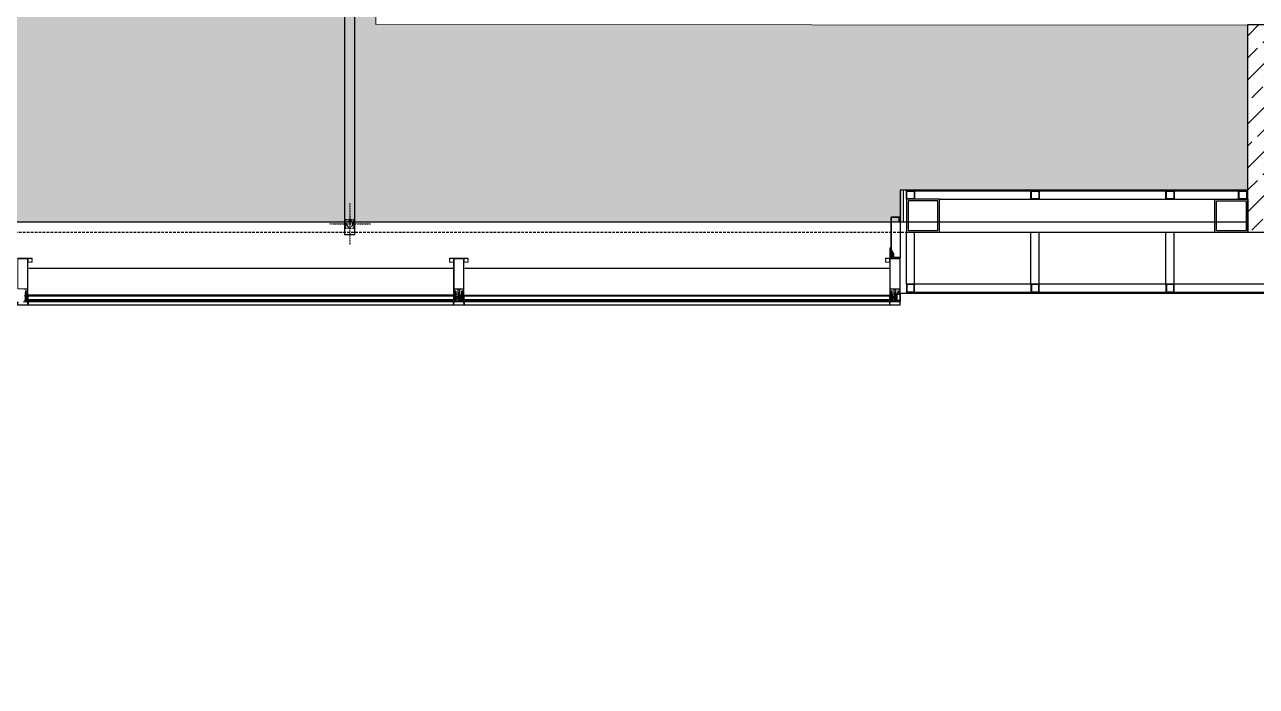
# Model space of a CAD drawing. Header units: metres. Extents: x -11920 to 1298, y -8631 to 433.
# Drawn here: x -3188 to -2594, y -8624 to -8306 of the extents above; entities that cross this region are included whole.
import ezdxf

# ---------------------------------------------------------------- set-up
doc = ezdxf.new("R2010")
doc.units = ezdxf.units.M
doc.header["$LTSCALE"] = 0.01
doc.header["$MEASUREMENT"] = 0
for name, pattern in [('DASHDOT2', [0.5, 0.25, -0.125, 0, -0.125]), ('HIDDEN', [9.525, 6.35, -3.175]), ('HIDDEN2', [0.1875, 0.125, -0.0625])]:
    doc.linetypes.add(name, pattern=pattern)
doc.layers.get('0').update_dxf_attribs({"color": 30, "lineweight": 0})
for name, color, linetype in [('AG-ELEV-02', 152, 'Continuous'), ('AG-HANDRAIL', 20, 'Continuous'), ('AG-HIDDEN', 9, 'HIDDEN'), ('AR-ESCALATOR', 3, 'Continuous'), ('AR-STEEL', 122, 'Continuous'), ('CAM', 1, 'Continuous'), ('V-0_Hatch_Concrete', 252, 'Continuous'), ('V-2_Column', 160, 'Continuous')]:
    doc.layers.add(name, color=color, linetype=linetype)
doc.layers.add('AG-Profile_Aluminium', color=122, linetype='Continuous', lineweight=9)
doc.layers.add('DOS-AG-Floor_PVC', color=91, linetype='Continuous', lineweight=15)

# ---------------------------------------------------------------- blocks, each defined once
blk = doc.blocks.new('150714_ARSA$0$KOLON 80X120')
at = {"layer": 'V-0_Hatch_Concrete'}
h = blk.add_hatch(dxfattribs=at)
h.set_pattern_fill('ANSI33', color=256, scale=60)
h.set_pattern_definition([(45, (-19036.79, -4512.143), (-10.606602, 10.606602), []), (45, (-19026.183, -4512.143), (-10.606602, 10.606602), [7.5, -3.75])])
h.paths.add_polyline_path([(0, 100), (80, 100), (80, 0), (0, 0)])
blk.add_lwpolyline([(0, 100), (80, 100), (80, 0), (0, 0), (0, 100)])
blk = doc.blocks.new('HNDR-PLN')
at = {"layer": 'AG-HANDRAIL', "linetype": 'DASHDOT2', "ltscale": 2}
for points in [[(0, -100), (0, 100)], [(-100, -0.3), (100, -0.3)]]:
    blk.add_lwpolyline(points, dxfattribs=at)
at = {"layer": 'AG-HANDRAIL', "color": 9, "linetype": 'HIDDEN2'}
blk.add_lwpolyline([(20, 19.7), (20, -20.3), (-20, -20.3), (-20, 19.7)], close=True, dxfattribs=at)
blk.add_circle((0, -0.3), 15, dxfattribs=at)
blk = doc.blocks.new('GVEST')
at = {"layer": 'AG-HANDRAIL', "ltscale": 0.3}
blk.add_lwpolyline([(-16100, -8609.6), (-16100, -5700), (-16150, -5700), (-16150, -8609.6), (-16100, -8609.6)], dxfattribs=at)
at = {"xscale": -1, "rotation": 180}
blk.add_blockref('HNDR-PLN', (-16125, -8559.9), dxfattribs=at)
blk = doc.blocks.new('2192')
at = {"linetype": 'ByBlock', "lineweight": 0, "flags": 128}
blk.add_lwpolyline([(2, 24), (7, 24), (7, 15, -0.414214), (6, 14), (6, 14), (6, 12, 0.415193), (9, 15), (9, 26), (0, 26), (0, 1), (2, 1), (2, 4.7), (1.7, 5), (2, 5.3)], format="xyb", close=True, dxfattribs=at)
blk = doc.blocks.new('A$C0D064DF4')
at = {"layer": 'AG-Profile_Aluminium'}
for p, q in [((-8405, -796.3), (-8405, -795.3)), ((-3807.8, -1292.9), (-10091, -1292.9)), ((-10091, -1293.9), (-3807.8, -1293.9))]:
    blk.add_line(p, q, dxfattribs=at)
blk.add_lwpolyline([(-8405, -795.3), (-10074.5, -795.3), (-10074.5, -1119.5), (-10103.5, -1119.5), (-10103.5, -1120.5), (-10073.5, -1120.5), (-10073.5, -796.3), (-8405, -796.3)], dxfattribs=at)
blk = doc.blocks.new('A$C671812AB')
at = {"layer": 'AG-ELEV-02'}
for p, q in [((-2576.1, -2948.3), (-1016.1, -2948.3)), ((-2456.1, -2988.3), (-971.1, -2988.3)), ((-2616.1, -3397.5), (-2616.1, -3148.3)), ((-2576.1, -3397.5), (-2576.1, -3148.3)), ((-2456.1, -3148.3), (-971.1, -3148.3)), ((-2016.1, -3397.5), (-2016.1, -3148.3)), ((-1976.1, -3397.5), (-1976.1, -3148.3)), ((-1366.1, -3397.5), (-1366.1, -3148.3)), ((-1326.1, -3397.5), (-1326.1, -3148.3)), ((3533.9, -3397.5), (-2576.1, -3397.5)), ((3533.9, -3437.5), (-2576.1, -3437.5)), ((-4795, -3498.5), (-6847.1, -3498.5)), ((-4796.2, -3482.8), (-6845.9, -3482.8)), ((-6844.6, -3482.8), (-6844.6, -3498.5)), ((-4797.5, -3482.8), (-4797.5, -3498.5)), ((-4797.5, -3482.8), (-4797.5, -3498.5)), ((-2695, -3498.5), (-4747.1, -3498.5)), ((-2696.2, -3482.8), (-4745.9, -3482.8)), ((-4744.6, -3482.8), (-4744.6, -3498.5)), ((-2697.5, -3482.8), (-2697.5, -3498.5)), ((-2697.5, -3482.8), (-2697.5, -3498.5))]:
    blk.add_line(p, q, dxfattribs=at)
at = {"layer": 'AG-ELEV-02', "ltscale": 0.3}
for p, q in [((-2456.1, -2988.3), (-1016.1, -2988.3)), ((-2456.1, -3148.3), (-1016.1, -3148.3))]:
    blk.add_line(p, q, dxfattribs=at)
at = {"layer": 'AG-ELEV-02', "ltscale": 2.5}
for p, q in [((-8571.1, -3098.5), (-971.1, -3098.5)), ((-4796.1, -3322.6), (-6841.4, -3322.6)), ((-2696.1, -3322.6), (-4741.4, -3322.6))]:
    blk.add_line(p, q, dxfattribs=at)
at = {"layer": 'AG-ELEV-02', "lineweight": 0}
for p, q in [((-2686.8, -3236.9), (-2682.8, -3268.7)), ((-2686.8, -3268.7), (-2682.8, -3236.9))]:
    blk.add_line(p, q, dxfattribs=at)
blk.add_lwpolyline([(-2686.8, -3268.7), (-2686.8, -3236.9), (-2682.8, -3236.9), (-2682.8, -3268.7)], close=True, dxfattribs=at)
at = {"layer": 'AG-HIDDEN', "ltscale": 200}
blk.add_line((-971.1, -3148.5), (-8571.1, -3148.5), dxfattribs=at)
at = {"layer": 'AG-Profile_Aluminium'}
for points in [[(-2686.8, -3073, 0.413733), (-2690.8, -3077), (-2690.8, -3264.5), (-2686.8, -3264.5), (-2686.8, -3078, -0.414214), (-2685.8, -3077), (-2671.5, -3077), (-2663.1, -3077), (-2652.8, -3077), (-2652.8, -3077, -0.414214), (-2651.8, -3078), (-2651.8, -3098.5), (-2647.8, -3098.5), (-2647.8, -3077, 0.413733), (-2651.8, -3073), (-2652.8, -3073), (-2663.1, -3073), (-2671.5, -3073)], [(-4755.3, -3436.3), (-4755.7, -3437.1, -0.280185), (-4756.1, -3437.4), (-4757.2, -3437.4, -0.414214), (-4757.7, -3436.9), (-4757.7, -3431.9, -0.414214), (-4756.2, -3430.4), (-4754.3, -3430.4), (-4754.3, -3429.9, -0.414214), (-4753.8, -3429.4), (-4750.8, -3429.4, -0.414214), (-4750.3, -3429.9), (-4750.3, -3430.4), (-4748.1, -3430.4), (-4748.1, -3423.9, 0.414214), (-4749.6, -3422.4), (-4766.1, -3422.4), (-4766.1, -3439.4), (-4765.5, -3439.4), (-4765.5, -3440.2, -0.414898), (-4765.7, -3440.4), (-4766.1, -3440.4), (-4766.1, -3458.4), (-4767.1, -3459.4), (-4768, -3459.4, -0.401727), (-4769.3, -3458.3), (-4768.8, -3458), (-4769.3, -3457.7), (-4769.3, -3456.9), (-4769.3, -3456.9), (-4768.8, -3456.6), (-4769.3, -3456.3), (-4769.3, -3455.4), (-4768.8, -3455.2), (-4769.3, -3454.9), (-4769.3, -3454), (-4768.8, -3453.7), (-4769.3, -3453.5), (-4769.3, -3452.6), (-4768.8, -3452.3), (-4769.3, -3452), (-4769.3, -3451.2), (-4768.8, -3450.9), (-4769.3, -3450.6), (-4769.3, -3449.8), (-4768.8, -3449.5), (-4769.3, -3449.2), (-4769.3, -3448.4), (-4768.8, -3448.1), (-4769.3, -3447.8), (-4769.3, -3447), (-4768.8, -3446.7), (-4769.3, -3446.4), (-4769.3, -3445.6), (-4768.8, -3445.3), (-4769.3, -3445), (-4769.3, -3444.2), (-4768.8, -3443.9), (-4769.3, -3443.6), (-4769.3, -3442.7), (-4768.8, -3442.5), (-4769.3, -3442.2), (-4769.3, -3441.7), (-4770.7, -3440.3, 0.414204), (-4771.4, -3440.3), (-4772.9, -3441.7), (-4772.9, -3442.9), (-4773.4, -3443.2), (-4772.9, -3443.4), (-4772.9, -3444.3), (-4773.4, -3444.6), (-4772.9, -3444.9), (-4772.9, -3445.7), (-4773.4, -3446), (-4772.9, -3446.3), (-4772.9, -3447.1), (-4773.4, -3447.4), (-4772.9, -3447.7), (-4772.9, -3448.5), (-4773.4, -3448.8), (-4772.9, -3449.1), (-4772.9, -3449.9), (-4773.4, -3450.2), (-4772.9, -3450.5), (-4772.9, -3451.3), (-4773.4, -3451.6), (-4772.9, -3451.9), (-4772.9, -3452.8), (-4773.4, -3453), (-4772.9, -3453.3), (-4772.9, -3454.2), (-4773.4, -3454.5), (-4772.9, -3454.7), (-4772.9, -3455.6), (-4773.4, -3455.9), (-4772.9, -3456.2), (-4772.9, -3457), (-4773.4, -3457.3), (-4772.9, -3457.6), (-4772.9, -3458.4), (-4773.4, -3458.7), (-4773.1, -3458.9, -0.259555), (-4774, -3459.4), (-4775.1, -3459.4), (-4776.1, -3458.4), (-4776.1, -3440.4), (-4776.5, -3440.4, -0.414214), (-4776.7, -3440.2), (-4776.7, -3439.4), (-4776.1, -3439.4), (-4776.1, -3422.4), (-4792.6, -3422.4, 0.414214), (-4794.1, -3423.9), (-4794.1, -3430.4), (-4791.9, -3430.4), (-4791.9, -3429.9, -0.414214), (-4791.4, -3429.4), (-4788.4, -3429.4, -0.414214), (-4787.9, -3429.9), (-4787.9, -3430.4), (-4786, -3430.4, -0.414214), (-4784.5, -3431.9), (-4784.5, -3436.9, -0.414214), (-4785, -3437.4), (-4786, -3437.4, -0.280185), (-4786.4, -3437.1), (-4786.9, -3436.3), (-4786.9, -3435.9), (-4785.7, -3435.9), (-4785.7, -3432.9, 0.414214), (-4786.2, -3432.4), (-4789.4, -3432.4), (-4789.9, -3431.9), (-4790.4, -3432.4), (-4793.6, -3432.4, 0.414214), (-4794.1, -3432.9), (-4794.1, -3435.9), (-4792.9, -3435.9), (-4792.9, -3436.3), (-4793.3, -3437.1, -0.280185), (-4793.7, -3437.4), (-4795.6, -3437.4, -0.414214), (-4796.1, -3436.9), (-4796.1, -3273.1, -0.414214), (-4795.6, -3272.6), (-4746.6, -3272.6, -0.400911), (-4746.1, -3273.1), (-4746.1, -3436.9, -0.414214), (-4746.6, -3437.4), (-4748.4, -3437.4, -0.280185), (-4748.8, -3437.1), (-4749.3, -3436.3), (-4749.3, -3435.9), (-4748.1, -3435.9), (-4748.1, -3432.9, 0.414214), (-4748.6, -3432.4), (-4751.8, -3432.4), (-4752.3, -3431.9), (-4752.8, -3432.4), (-4756, -3432.4, 0.414214), (-4756.5, -3432.9), (-4756.5, -3435.9), (-4755.3, -3435.9)], [(-2655.3, -3436.3), (-2655.7, -3437.1, -0.280185), (-2656.1, -3437.4), (-2657.2, -3437.4, -0.414214), (-2657.7, -3436.9), (-2657.7, -3431.9, -0.414214), (-2656.2, -3430.4), (-2654.3, -3430.4), (-2654.3, -3429.9, -0.414214), (-2653.8, -3429.4), (-2650.8, -3429.4, -0.414214), (-2650.3, -3429.9), (-2650.3, -3430.4), (-2648.1, -3430.4), (-2648.1, -3423.9, 0.414214), (-2649.6, -3422.4), (-2666.1, -3422.4), (-2666.1, -3439.4), (-2665.5, -3439.4), (-2665.5, -3440.2, -0.414898), (-2665.7, -3440.4), (-2666.1, -3440.4), (-2666.1, -3458.4), (-2667.1, -3459.4), (-2668, -3459.4, -0.401727), (-2669.3, -3458.3), (-2668.8, -3458), (-2669.3, -3457.7), (-2669.3, -3456.9), (-2669.3, -3456.9), (-2668.8, -3456.6), (-2669.3, -3456.3), (-2669.3, -3455.4), (-2668.8, -3455.2), (-2669.3, -3454.9), (-2669.3, -3454), (-2668.8, -3453.7), (-2669.3, -3453.5), (-2669.3, -3452.6), (-2668.8, -3452.3), (-2669.3, -3452), (-2669.3, -3451.2), (-2668.8, -3450.9), (-2669.3, -3450.6), (-2669.3, -3449.8), (-2668.8, -3449.5), (-2669.3, -3449.2), (-2669.3, -3448.4), (-2668.8, -3448.1), (-2669.3, -3447.8), (-2669.3, -3447), (-2668.8, -3446.7), (-2669.3, -3446.4), (-2669.3, -3445.6), (-2668.8, -3445.3), (-2669.3, -3445), (-2669.3, -3444.2), (-2668.8, -3443.9), (-2669.3, -3443.6), (-2669.3, -3442.7), (-2668.8, -3442.5), (-2669.3, -3442.2), (-2669.3, -3441.7), (-2670.7, -3440.3, 0.414204), (-2671.4, -3440.3), (-2672.9, -3441.7), (-2672.9, -3442.9), (-2673.4, -3443.2), (-2672.9, -3443.4), (-2672.9, -3444.3), (-2673.4, -3444.6), (-2672.9, -3444.9), (-2672.9, -3445.7), (-2673.4, -3446), (-2672.9, -3446.3), (-2672.9, -3447.1), (-2673.4, -3447.4), (-2672.9, -3447.7), (-2672.9, -3448.5), (-2673.4, -3448.8), (-2672.9, -3449.1), (-2672.9, -3449.9), (-2673.4, -3450.2), (-2672.9, -3450.5), (-2672.9, -3451.3), (-2673.4, -3451.6), (-2672.9, -3451.9), (-2672.9, -3452.8), (-2673.4, -3453), (-2672.9, -3453.3), (-2672.9, -3454.2), (-2673.4, -3454.5), (-2672.9, -3454.7), (-2672.9, -3455.6), (-2673.4, -3455.9), (-2672.9, -3456.2), (-2672.9, -3457), (-2673.4, -3457.3), (-2672.9, -3457.6), (-2672.9, -3458.4), (-2673.4, -3458.7), (-2673.1, -3458.9, -0.259555), (-2674, -3459.4), (-2675.1, -3459.4), (-2676.1, -3458.4), (-2676.1, -3440.4), (-2676.5, -3440.4, -0.414214), (-2676.7, -3440.2), (-2676.7, -3439.4), (-2676.1, -3439.4), (-2676.1, -3422.4), (-2692.6, -3422.4, 0.414214), (-2694.1, -3423.9), (-2694.1, -3430.4), (-2691.9, -3430.4), (-2691.9, -3429.9, -0.414214), (-2691.4, -3429.4), (-2688.4, -3429.4, -0.414214), (-2687.9, -3429.9), (-2687.9, -3430.4), (-2686, -3430.4, -0.414214), (-2684.5, -3431.9), (-2684.5, -3436.9, -0.414214), (-2685, -3437.4), (-2686, -3437.4, -0.280185), (-2686.4, -3437.1), (-2686.9, -3436.3), (-2686.9, -3435.9), (-2685.7, -3435.9), (-2685.7, -3432.9, 0.414214), (-2686.2, -3432.4), (-2689.4, -3432.4), (-2689.9, -3431.9), (-2690.4, -3432.4), (-2693.6, -3432.4, 0.414214), (-2694.1, -3432.9), (-2694.1, -3435.9), (-2692.9, -3435.9), (-2692.9, -3436.3), (-2693.3, -3437.1, -0.280185), (-2693.7, -3437.4), (-2695.6, -3437.4, -0.414214), (-2696.1, -3436.9), (-2696.1, -3273.1, -0.414214), (-2695.6, -3272.6), (-2646.6, -3272.6, -0.400911), (-2646.1, -3273.1), (-2646.1, -3436.9, -0.414214), (-2646.6, -3437.4), (-2648.4, -3437.4, -0.280185), (-2648.8, -3437.1), (-2649.3, -3436.3), (-2649.3, -3435.9), (-2648.1, -3435.9), (-2648.1, -3432.9, 0.414214), (-2648.6, -3432.4), (-2651.8, -3432.4), (-2652.3, -3431.9), (-2652.8, -3432.4), (-2656, -3432.4, 0.414214), (-2656.5, -3432.9), (-2656.5, -3435.9), (-2655.3, -3435.9)], [(-4770.7, -3437.7, 0.414204), (-4771.4, -3437.7), (-4773.4, -3439.6, -0.668177), (-4774.2, -3439.2), (-4774.2, -3422.4), (-4767.9, -3422.4), (-4767.9, -3439.2, -0.668169), (-4768.8, -3439.6)], [(-2670.7, -3437.7, 0.414204), (-2671.4, -3437.7), (-2673.4, -3439.6, -0.668177), (-2674.2, -3439.2), (-2674.2, -3422.4), (-2667.9, -3422.4), (-2667.9, -3439.2, -0.668169), (-2668.8, -3439.6)], [(-6871.1, -3497.2), (-6847.1, -3497.2, 0.415475), (-6846.9, -3497), (-6846.9, -3489.1), (-6848.2, -3488, -0.734294), (-6846.9, -3484.8, 0.180054), (-6846.3, -3484.6), (-6846.3, -3483.2, -1.029401), (-6845.6, -3483.2), (-6845.6, -3497, -0.414214), (-6847.1, -3498.5), (-6895, -3498.5, -0.414214), (-6896.5, -3497), (-6896.5, -3483.2, -1.029594), (-6895.8, -3483.2), (-6895.8, -3484.6, 0.18004), (-6895.2, -3484.8, -0.734976), (-6893.9, -3488), (-6895.2, -3489.1), (-6895.2, -3497, 0.415536), (-6895, -3497.2)], [(-4771.1, -3497.2), (-4747.1, -3497.2, 0.415475), (-4746.9, -3497), (-4746.9, -3489.1), (-4748.2, -3488, -0.734294), (-4746.9, -3484.8, 0.180054), (-4746.3, -3484.6), (-4746.3, -3483.2, -1.029401), (-4745.6, -3483.2), (-4745.6, -3497, -0.414214), (-4747.1, -3498.5), (-4795, -3498.5, -0.414214), (-4796.5, -3497), (-4796.5, -3483.2, -1.029594), (-4795.8, -3483.2), (-4795.8, -3484.6, 0.18004), (-4795.2, -3484.8, -0.734976), (-4793.9, -3488), (-4795.2, -3489.1), (-4795.2, -3497, 0.415536), (-4795, -3497.2)], [(-4769.3, -3477.7), (-4769.3, -3478.1), (-4768.8, -3478.9, 0.280182), (-4768.4, -3479.2), (-4766.6, -3479.2, 0.414214), (-4766.1, -3478.7), (-4766.1, -3469.2, -0.198912), (-4765.5, -3467.8), (-4764.7, -3467, 0.198912), (-4764.1, -3465.6), (-4764.1, -3455.7, 0.414214), (-4764.6, -3455.2), (-4765.4, -3455.2, 0.414214), (-4765.9, -3455.7), (-4765.9, -3463.9, -0.414156), (-4766.4, -3464.4), (-4769.8, -3464.4, -0.414272), (-4770.3, -3463.9), (-4770.3, -3462.9, -0.414214), (-4770.2, -3462.8), (-4769.9, -3462.8, -0.244698), (-4769.8, -3462.8), (-4769.1, -3463.8, 0.414214), (-4768.8, -3463.9), (-4768.5, -3463.7), (-4769.4, -3462.3, 0.244698), (-4769.7, -3462.2), (-4770, -3462.2, -0.414214), (-4770.3, -3461.9), (-4770.3, -3460.7, -0.414214), (-4770.2, -3460.6), (-4769.9, -3460.6, -0.244698), (-4769.8, -3460.6), (-4769.1, -3461.6, 0.414214), (-4768.8, -3461.7), (-4768.5, -3461.4), (-4769.4, -3460.1, 0.244698), (-4769.7, -3460), (-4770, -3460, -0.414214), (-4770.3, -3459.7), (-4770.3, -3458.4, -0.414214), (-4770.2, -3458.3), (-4769.9, -3458.3, -0.244698), (-4769.8, -3458.4), (-4769.1, -3459.4, 0.414214), (-4768.8, -3459.4), (-4768.5, -3459.2), (-4769.4, -3457.9, 0.244698), (-4769.7, -3457.7), (-4770, -3457.7, -0.414214), (-4770.3, -3457.4), (-4770.3, -3456.2, -0.414214), (-4770.2, -3456.1), (-4769.9, -3456.1, -0.244698), (-4769.8, -3456.2), (-4769.1, -3457.1, 0.414214), (-4768.8, -3457.2), (-4768.5, -3457), (-4769.4, -3455.6, 0.244698), (-4769.7, -3455.5), (-4770, -3455.5, -0.414214), (-4770.3, -3455.2), (-4770.3, -3454, -0.414214), (-4770.2, -3453.9), (-4770, -3453.9, -0.244698), (-4769.9, -3453.9), (-4769.1, -3455.1, 0.414214), (-4768.8, -3455.1), (-4768.5, -3454.9), (-4770.1, -3452.6, 0), (-4770.1, -3452.6, 0.244698), (-4770.9, -3452.2), (-4771.2, -3452.2, 0.244698), (-4772, -3452.6), (-4773.6, -3454.9), (-4773.3, -3455.1, 0.414214), (-4773, -3455.1), (-4772.2, -3453.9, -0.244698), (-4772.1, -3453.9), (-4772, -3453.9, -0.414214), (-4771.9, -3454), (-4771.9, -3455.2, -0.414214), (-4772.2, -3455.5), (-4772.5, -3455.5, 0.244698), (-4772.7, -3455.6), (-4773.6, -3457), (-4773.3, -3457.2, 0.414214), (-4773, -3457.1), (-4772.3, -3456.2, -0.244698), (-4772.2, -3456.1), (-4772, -3456.1, -0.414214), (-4771.9, -3456.2), (-4771.9, -3457.4, -0.414214), (-4772.2, -3457.7), (-4772.5, -3457.7, 0.244698), (-4772.7, -3457.9), (-4773.6, -3459.2), (-4773.3, -3459.4, 0.414214), (-4773, -3459.4), (-4772.3, -3458.4, -0.244698), (-4772.2, -3458.3), (-4772, -3458.3, -0.414214), (-4771.9, -3458.4), (-4771.9, -3459.7, -0.414214), (-4772.2, -3460), (-4772.5, -3460, 0.244698), (-4772.7, -3460.1), (-4773.6, -3461.4), (-4773.3, -3461.7, 0.414214), (-4773, -3461.6), (-4772.3, -3460.6, -0.244698), (-4772.2, -3460.6), (-4772, -3460.6, -0.414214), (-4771.9, -3460.7), (-4771.9, -3461.9, -0.414214), (-4772.2, -3462.2), (-4772.5, -3462.2, 0.244698), (-4772.7, -3462.3), (-4773.6, -3463.7), (-4773.3, -3463.9, 0.414214), (-4773, -3463.8), (-4772.3, -3462.8, -0.244698), (-4772.2, -3462.8), (-4772, -3462.8, -0.414214), (-4771.9, -3462.9), (-4771.9, -3463.9, -0.414214), (-4772.4, -3464.4), (-4775.8, -3464.4, -0.414214), (-4776.3, -3463.9), (-4776.3, -3455.7, 0.414214), (-4776.8, -3455.2), (-4777.6, -3455.2, 0.414214), (-4778.1, -3455.7), (-4778.1, -3465.6, 0.198912), (-4777.5, -3467), (-4776.7, -3467.8, -0.198912), (-4776.1, -3469.2), (-4776.1, -3478.7, 0.414214), (-4775.6, -3479.2), (-4773.7, -3479.2, 0.280182), (-4773.3, -3478.9), (-4772.9, -3478.1), (-4772.9, -3477.7), (-4774.1, -3477.7), (-4774.1, -3474.7, -0.414214), (-4773.6, -3474.2), (-4771.6, -3474.2), (-4771.1, -3473.7), (-4770.6, -3474.2), (-4768.6, -3474.2, -0.414214), (-4768.1, -3474.7), (-4768.1, -3477.7)], [(-2671.1, -3497.2), (-2647.1, -3497.2, 0.415475), (-2646.9, -3497), (-2646.9, -3489.1), (-2648.2, -3488, -0.734294), (-2646.9, -3484.8, 0.180054), (-2646.3, -3484.6), (-2646.3, -3483.2, -1.029401), (-2645.6, -3483.2), (-2645.6, -3497, -0.414214), (-2647.1, -3498.5), (-2695, -3498.5, -0.414214), (-2696.5, -3497), (-2696.5, -3483.2, -1.029594), (-2695.8, -3483.2), (-2695.8, -3484.6, 0.18004), (-2695.2, -3484.8, -0.734976), (-2693.9, -3488), (-2695.2, -3489.1), (-2695.2, -3497, 0.415536), (-2695, -3497.2)], [(-2669.3, -3477.7), (-2669.3, -3478.1), (-2668.8, -3478.9, 0.280182), (-2668.4, -3479.2), (-2666.6, -3479.2, 0.414214), (-2666.1, -3478.7), (-2666.1, -3469.2, -0.198912), (-2665.5, -3467.8), (-2664.7, -3467, 0.198912), (-2664.1, -3465.6), (-2664.1, -3455.7, 0.414214), (-2664.6, -3455.2), (-2665.4, -3455.2, 0.414214), (-2665.9, -3455.7), (-2665.9, -3463.9, -0.414156), (-2666.4, -3464.4), (-2669.8, -3464.4, -0.414272), (-2670.3, -3463.9), (-2670.3, -3462.9, -0.414214), (-2670.2, -3462.8), (-2669.9, -3462.8, -0.244698), (-2669.8, -3462.8), (-2669.1, -3463.8, 0.414214), (-2668.8, -3463.9), (-2668.5, -3463.7), (-2669.4, -3462.3, 0.244698), (-2669.7, -3462.2), (-2670, -3462.2, -0.414214), (-2670.3, -3461.9), (-2670.3, -3460.7, -0.414214), (-2670.2, -3460.6), (-2669.9, -3460.6, -0.244698), (-2669.8, -3460.6), (-2669.1, -3461.6, 0.414214), (-2668.8, -3461.7), (-2668.5, -3461.4), (-2669.4, -3460.1, 0.244698), (-2669.7, -3460), (-2670, -3460, -0.414214), (-2670.3, -3459.7), (-2670.3, -3458.4, -0.414214), (-2670.2, -3458.3), (-2669.9, -3458.3, -0.244698), (-2669.8, -3458.4), (-2669.1, -3459.4, 0.414214), (-2668.8, -3459.4), (-2668.5, -3459.2), (-2669.4, -3457.9, 0.244698), (-2669.7, -3457.7), (-2670, -3457.7, -0.414214), (-2670.3, -3457.4), (-2670.3, -3456.2, -0.414214), (-2670.2, -3456.1), (-2669.9, -3456.1, -0.244698), (-2669.8, -3456.2), (-2669.1, -3457.1, 0.414214), (-2668.8, -3457.2), (-2668.5, -3457), (-2669.4, -3455.6, 0.244698), (-2669.7, -3455.5), (-2670, -3455.5, -0.414214), (-2670.3, -3455.2), (-2670.3, -3454, -0.414214), (-2670.2, -3453.9), (-2670, -3453.9, -0.244698), (-2669.9, -3453.9), (-2669.1, -3455.1, 0.414214), (-2668.8, -3455.1), (-2668.5, -3454.9), (-2670.1, -3452.6, 0), (-2670.1, -3452.6, 0.244698), (-2670.9, -3452.2), (-2671.2, -3452.2, 0.244698), (-2672, -3452.6), (-2673.6, -3454.9), (-2673.3, -3455.1, 0.414214), (-2673, -3455.1), (-2672.2, -3453.9, -0.244698), (-2672.1, -3453.9), (-2672, -3453.9, -0.414214), (-2671.9, -3454), (-2671.9, -3455.2, -0.414214), (-2672.2, -3455.5), (-2672.5, -3455.5, 0.244698), (-2672.7, -3455.6), (-2673.6, -3457), (-2673.3, -3457.2, 0.414214), (-2673, -3457.1), (-2672.3, -3456.2, -0.244698), (-2672.2, -3456.1), (-2672, -3456.1, -0.414214), (-2671.9, -3456.2), (-2671.9, -3457.4, -0.414214), (-2672.2, -3457.7), (-2672.5, -3457.7, 0.244698), (-2672.7, -3457.9), (-2673.6, -3459.2), (-2673.3, -3459.4, 0.414214), (-2673, -3459.4), (-2672.3, -3458.4, -0.244698), (-2672.2, -3458.3), (-2672, -3458.3, -0.414214), (-2671.9, -3458.4), (-2671.9, -3459.7, -0.414214), (-2672.2, -3460), (-2672.5, -3460, 0.244698), (-2672.7, -3460.1), (-2673.6, -3461.4), (-2673.3, -3461.7, 0.414214), (-2673, -3461.6), (-2672.3, -3460.6, -0.244698), (-2672.2, -3460.6), (-2672, -3460.6, -0.414214), (-2671.9, -3460.7), (-2671.9, -3461.9, -0.414214), (-2672.2, -3462.2), (-2672.5, -3462.2, 0.244698), (-2672.7, -3462.3), (-2673.6, -3463.7), (-2673.3, -3463.9, 0.414214), (-2673, -3463.8), (-2672.3, -3462.8, -0.244698), (-2672.2, -3462.8), (-2672, -3462.8, -0.414214), (-2671.9, -3462.9), (-2671.9, -3463.9, -0.414214), (-2672.4, -3464.4), (-2675.8, -3464.4, -0.414214), (-2676.3, -3463.9), (-2676.3, -3455.7, 0.414214), (-2676.8, -3455.2), (-2677.6, -3455.2, 0.414214), (-2678.1, -3455.7), (-2678.1, -3465.6, 0.198912), (-2677.5, -3467), (-2676.7, -3467.8, -0.198912), (-2676.1, -3469.2), (-2676.1, -3478.7, 0.414214), (-2675.6, -3479.2), (-2673.7, -3479.2, 0.280182), (-2673.3, -3478.9), (-2672.9, -3478.1), (-2672.9, -3477.7), (-2674.1, -3477.7), (-2674.1, -3474.7, -0.414214), (-2673.6, -3474.2), (-2671.6, -3474.2), (-2671.1, -3473.7), (-2670.6, -3474.2), (-2668.6, -3474.2, -0.414214), (-2668.1, -3474.7), (-2668.1, -3477.7)]]:
    blk.add_lwpolyline(points, format="xyb", close=True, dxfattribs=at)
blk.add_lwpolyline([(-6895.6, -3272.6), (-6846.6, -3272.6, -0.400911), (-6846.1, -3273.1), (-6846.1, -3436.9, -0.414214), (-6846.6, -3437.4), (-6848.4, -3437.4, -0.280185), (-6848.8, -3437.1), (-6849.3, -3436.3), (-6849.3, -3435.9), (-6848.1, -3435.9), (-6848.1, -3432.9, 0.414214), (-6848.6, -3432.4), (-6851.8, -3432.4), (-6852.3, -3431.9), (-6852.8, -3432.4), (-6856, -3432.4, 0.414214), (-6856.5, -3432.9), (-6856.5, -3435.9), (-6855.3, -3435.9), (-6855.3, -3436.3), (-6855.7, -3437.1, -0.280185), (-6856.1, -3437.4), (-6857.2, -3437.4, -0.414214), (-6857.7, -3436.9), (-6857.7, -3431.9, -0.414214), (-6856.2, -3430.4), (-6854.3, -3430.4), (-6854.3, -3429.9, -0.414214), (-6853.8, -3429.4), (-6850.8, -3429.4, -0.414214), (-6850.3, -3429.9), (-6850.3, -3430.4), (-6848.1, -3430.4), (-6848.1, -3423.9, 0.414214), (-6849.6, -3422.4), (-6866.1, -3422.4)], format="xyb", dxfattribs=at)
for points in [[(-6847.9, -3420.5), (-6894.2, -3420.5), (-6894.2, -3276.6), (-6847.9, -3276.6)], [(-4747.9, -3420.5), (-4794.2, -3420.5), (-4794.2, -3276.6), (-4747.9, -3276.6)], [(-2647.9, -3420.5), (-2694.2, -3420.5), (-2694.2, -3276.6), (-2647.9, -3276.6)], [(-4774.1, -3472.2), (-4768.1, -3472.2), (-4768.1, -3466.4), (-4774.1, -3466.4)], [(-2674.1, -3472.2), (-2668.1, -3472.2), (-2668.1, -3466.4), (-2674.1, -3466.4)]]:
    blk.add_lwpolyline(points, close=True, dxfattribs=at)
for points in [[(-6827.1, -3280.1), (-6826.1, -3280.1), (-6827.1, -3280.1), (-6827.1, -3273.6), (-6845.1, -3273.6), (-6845.1, -3291.6), (-6827.1, -3291.6), (-6827.1, -3285.1), (-6826.1, -3285.1), (-6826.1, -3292.6), (-6846.1, -3292.6), (-6846.1, -3272.6), (-6826.1, -3272.6), (-6826.1, -3280.1)], [(-4815.1, -3280.1), (-4816.1, -3280.1), (-4815.1, -3280.1), (-4815.1, -3273.6), (-4797.1, -3273.6), (-4797.1, -3291.6), (-4815.1, -3291.6), (-4815.1, -3285.1), (-4816.1, -3285.1), (-4816.1, -3292.6), (-4796.1, -3292.6), (-4796.1, -3272.6), (-4816.1, -3272.6), (-4816.1, -3280.1)], [(-4727.1, -3280.1), (-4726.1, -3280.1), (-4727.1, -3280.1), (-4727.1, -3273.6), (-4745.1, -3273.6), (-4745.1, -3291.6), (-4727.1, -3291.6), (-4727.1, -3285.1), (-4726.1, -3285.1), (-4726.1, -3292.6), (-4746.1, -3292.6), (-4746.1, -3272.6), (-4726.1, -3272.6), (-4726.1, -3280.1)], [(-2715.1, -3280.1), (-2716.1, -3280.1), (-2715.1, -3280.1), (-2715.1, -3273.6), (-2697.1, -3273.6), (-2697.1, -3291.6), (-2715.1, -3291.6), (-2715.1, -3285.1), (-2716.1, -3285.1), (-2716.1, -3292.6), (-2696.1, -3292.6), (-2696.1, -3272.6), (-2716.1, -3272.6), (-2716.1, -3280.1)]]:
    blk.add_lwpolyline(points, dxfattribs=at)
at = {"layer": 'AG-Profile_Aluminium', "color": 9}
for points in [[(-6856.1, -3450.4, -0.433199), (-6859.3, -3447.4), (-6858.5, -3438.7, 0.414214), (-6858.8, -3438.4), (-6859.2, -3438.4, -0.414214), (-6859.5, -3438.1), (-6859.5, -3437.7, -0.414214), (-6859.2, -3437.4), (-6856.1, -3437.4, 0.414214), (-6855.1, -3436.4), (-6855.1, -3435.1), (-6856.2, -3435.1), (-6856.2, -3434.6, -0.384615), (-6848.4, -3434.6), (-6848.4, -3435.1), (-6849.4, -3435.1), (-6849.4, -3436.4, 0.414214), (-6848.4, -3437.4), (-6846.1, -3437.4), (-6846.4, -3449, -0.213288), (-6847.7, -3450.4, 0.005109)], [(-4786, -3450.4, 0.433199), (-4782.8, -3447.4), (-4783.7, -3438.7, -0.414214), (-4783.4, -3438.4), (-4783, -3438.4, 0.414214), (-4782.7, -3438.1), (-4782.7, -3437.7, 0.414214), (-4783, -3437.4), (-4786, -3437.4, -0.414214), (-4787, -3436.4), (-4787, -3435.1), (-4786, -3435.1), (-4786, -3434.6, 0.384615), (-4793.8, -3434.6), (-4793.8, -3435.1), (-4792.7, -3435.1), (-4792.7, -3436.4, -0.414214), (-4793.7, -3437.4), (-4796.1, -3437.4), (-4795.7, -3449, 0.213288), (-4794.4, -3450.4, -0.005109)], [(-4788.5, -3434.3, 0.142901), (-4791.2, -3434.3), (-4791.2, -3437.1, 0.414214), (-4790.9, -3437.4), (-4788.8, -3437.4, 0.414214), (-4788.5, -3437.1)], [(-4756.1, -3450.4, -0.433199), (-4759.3, -3447.4), (-4758.5, -3438.7, 0.414214), (-4758.8, -3438.4), (-4759.2, -3438.4, -0.414214), (-4759.5, -3438.1), (-4759.5, -3437.7, -0.414214), (-4759.2, -3437.4), (-4756.1, -3437.4, 0.414214), (-4755.1, -3436.4), (-4755.1, -3435.1), (-4756.2, -3435.1), (-4756.2, -3434.6, -0.384615), (-4748.4, -3434.6), (-4748.4, -3435.1), (-4749.4, -3435.1), (-4749.4, -3436.4, 0.414214), (-4748.4, -3437.4), (-4746.1, -3437.4), (-4746.4, -3449, -0.213288), (-4747.7, -3450.4, 0.005109)], [(-2686, -3450.4, 0.433199), (-2682.8, -3447.4), (-2683.7, -3438.7, -0.414214), (-2683.4, -3438.4), (-2683, -3438.4, 0.414214), (-2682.7, -3438.1), (-2682.7, -3437.7, 0.414214), (-2683, -3437.4), (-2686, -3437.4, -0.414214), (-2687, -3436.4), (-2687, -3435.1), (-2686, -3435.1), (-2686, -3434.6, 0.384615), (-2693.8, -3434.6), (-2693.8, -3435.1), (-2692.7, -3435.1), (-2692.7, -3436.4, -0.414214), (-2693.7, -3437.4), (-2696.1, -3437.4), (-2695.7, -3449, 0.213288), (-2694.4, -3450.4, -0.005109)], [(-2688.5, -3434.3, 0.142901), (-2691.2, -3434.3), (-2691.2, -3437.1, 0.414214), (-2690.9, -3437.4), (-2688.8, -3437.4, 0.414214), (-2688.5, -3437.1)], [(-6847.5, -3447.4), (-6848.1, -3447.4), (-6848.1, -3446.9), (-6856.4, -3445.9), (-6856.5, -3446.4), (-6857, -3446.4), (-6857.8, -3447.4, 0.436697), (-6855.7, -3449.4, -0.010178), (-6847.7, -3449.3, 0.26621), (-6847.4, -3448.7), (-6847, -3447.9, 0.414214)], [(-6855.4, -3443.5, -0.425894), (-6855.8, -3442.9), (-6855.5, -3440.8, -0.3686), (-6855, -3440.4), (-6850, -3440.4, -0.375315), (-6849.5, -3440.8), (-6849.1, -3443.6, -0.490444), (-6849.7, -3444.2)], [(-4757.4, -3479.1), (-4757.9, -3479.9), (-4758.8, -3479.9), (-4758.4, -3479.1, 0.834458), (-4758.9, -3479.1), (-4759.4, -3479.9), (-4760.3, -3479.9), (-4759.9, -3479.1, 0.834458), (-4760.4, -3479.1), (-4760.9, -3479.9), (-4761.8, -3479.9), (-4761.8, -3479.6, 0.363249), (-4762.1, -3479.4), (-4768.4, -3479.4, -0.414214), (-4769.4, -3478.4), (-4769.4, -3477.6), (-4768.4, -3477.6), (-4768.4, -3477.1, 0.543452), (-4773.8, -3477.1), (-4773.8, -3477.6), (-4772.7, -3477.6), (-4772.7, -3478.4, -0.414214), (-4773.7, -3479.4), (-4780.1, -3479.4, 0.363249), (-4780.3, -3479.6), (-4780.4, -3479.9), (-4781.3, -3479.9), (-4781.8, -3479.1, 0.834458), (-4782.3, -3479.1), (-4781.9, -3479.9), (-4782.8, -3479.9), (-4783.3, -3479.1, 0.834458), (-4783.8, -3479.1), (-4783.4, -3479.9), (-4784.3, -3479.9), (-4784.8, -3479.1, 0.834458), (-4785.3, -3479.1), (-4784.9, -3479.9), (-4785.8, -3479.9), (-4786.3, -3479.1, 0.834458), (-4786.8, -3479.1), (-4786.4, -3479.9), (-4787.3, -3479.9), (-4787.8, -3479.1, 0.834458), (-4788.3, -3479.1), (-4787.9, -3479.9), (-4788.8, -3479.9), (-4789.3, -3479.1, 0.834458), (-4789.8, -3479.1), (-4789.4, -3479.9), (-4790.3, -3479.9), (-4790.8, -3479.1, 0.834458), (-4791.3, -3479.1), (-4790.9, -3479.9), (-4791.8, -3479.9), (-4792.3, -3479.1, 0.834458), (-4792.8, -3479.1), (-4792.4, -3479.9), (-4793.3, -3479.9), (-4793.8, -3479.1, 0.834458), (-4794.3, -3479.1), (-4793.9, -3479.9), (-4794.8, -3479.9), (-4795.3, -3479.1, 0.833224), (-4795.8, -3479.1), (-4795.8, -3479.3, -0.121295), (-4795.6, -3480, -0.083975), (-4797.7, -3479, 0.853065), (-4798, -3479.4, -0.075674), (-4796.2, -3481.7, 0.344474), (-4795.2, -3482.4), (-4773.3, -3482.4, 0.253164), (-4772.5, -3482, -0.541002), (-4769.7, -3482, 0.253164), (-4768.9, -3482.4), (-4747, -3482.4, 0.344474), (-4746, -3481.7, -0.075525), (-4744.2, -3479.3, 0.853065), (-4744.5, -3478.9, -0.085692), (-4746.6, -3480, -0.114183), (-4746.4, -3479.2), (-4746.4, -3479.1, 0.833224), (-4746.9, -3479.1), (-4747.4, -3479.9), (-4748.3, -3479.9), (-4747.9, -3479.1, 0.834458), (-4748.4, -3479.1), (-4748.9, -3479.9), (-4749.8, -3479.9), (-4749.4, -3479.1, 0.834458), (-4749.9, -3479.1), (-4750.4, -3479.9), (-4751.3, -3479.9), (-4750.9, -3479.1, 0.834458), (-4751.4, -3479.1), (-4751.9, -3479.9), (-4752.8, -3479.9), (-4752.4, -3479.1, 0.834458), (-4752.9, -3479.1), (-4753.4, -3479.9), (-4754.3, -3479.9), (-4753.9, -3479.1, 0.834458), (-4754.4, -3479.1), (-4754.9, -3479.9), (-4755.8, -3479.9), (-4755.4, -3479.1, 0.834458), (-4755.9, -3479.1), (-4756.4, -3479.9), (-4757.3, -3479.9), (-4756.9, -3479.1, 0.834458)], [(-4794.6, -3447.4), (-4794.1, -3447.4), (-4794, -3446.9), (-4785.7, -3445.9), (-4785.7, -3446.4), (-4785.2, -3446.4), (-4784.3, -3447.4, -0.436697), (-4786.4, -3449.4, 0.010178), (-4794.4, -3449.3, -0.26621), (-4794.7, -3448.7), (-4795.1, -3447.9, -0.414214)], [(-4786.7, -3443.5, 0.425894), (-4786.3, -3442.9), (-4786.6, -3440.8, 0.3686), (-4787.1, -3440.4), (-4792.1, -3440.4, 0.375315), (-4792.6, -3440.8), (-4793, -3443.6, 0.490444), (-4792.4, -3444.2)], [(-4747.5, -3447.4), (-4748.1, -3447.4), (-4748.1, -3446.9), (-4756.4, -3445.9), (-4756.5, -3446.4), (-4757, -3446.4), (-4757.8, -3447.4, 0.436697), (-4755.7, -3449.4, -0.010178), (-4747.7, -3449.3, 0.26621), (-4747.4, -3448.7), (-4747, -3447.9, 0.414214)], [(-4755.4, -3443.5, -0.425894), (-4755.8, -3442.9), (-4755.5, -3440.8, -0.3686), (-4755, -3440.4), (-4750, -3440.4, -0.375315), (-4749.5, -3440.8), (-4749.1, -3443.6, -0.490444), (-4749.7, -3444.2)], [(-2657.4, -3479.1), (-2657.9, -3479.9), (-2658.8, -3479.9), (-2658.4, -3479.1, 0.834458), (-2658.9, -3479.1), (-2659.4, -3479.9), (-2660.3, -3479.9), (-2659.9, -3479.1, 0.834458), (-2660.4, -3479.1), (-2660.9, -3479.9), (-2661.8, -3479.9), (-2661.8, -3479.6, 0.363249), (-2662.1, -3479.4), (-2668.4, -3479.4, -0.414214), (-2669.4, -3478.4), (-2669.4, -3477.6), (-2668.4, -3477.6), (-2668.4, -3477.1, 0.543452), (-2673.8, -3477.1), (-2673.8, -3477.6), (-2672.7, -3477.6), (-2672.7, -3478.4, -0.414214), (-2673.7, -3479.4), (-2680.1, -3479.4, 0.363249), (-2680.3, -3479.6), (-2680.4, -3479.9), (-2681.3, -3479.9), (-2681.8, -3479.1, 0.834458), (-2682.3, -3479.1), (-2681.9, -3479.9), (-2682.8, -3479.9), (-2683.3, -3479.1, 0.834458), (-2683.8, -3479.1), (-2683.4, -3479.9), (-2684.3, -3479.9), (-2684.8, -3479.1, 0.834458), (-2685.3, -3479.1), (-2684.9, -3479.9), (-2685.8, -3479.9), (-2686.3, -3479.1, 0.834458), (-2686.8, -3479.1), (-2686.4, -3479.9), (-2687.3, -3479.9), (-2687.8, -3479.1, 0.834458), (-2688.3, -3479.1), (-2687.9, -3479.9), (-2688.8, -3479.9), (-2689.3, -3479.1, 0.834458), (-2689.8, -3479.1), (-2689.4, -3479.9), (-2690.3, -3479.9), (-2690.8, -3479.1, 0.834458), (-2691.3, -3479.1), (-2690.9, -3479.9), (-2691.8, -3479.9), (-2692.3, -3479.1, 0.834458), (-2692.8, -3479.1), (-2692.4, -3479.9), (-2693.3, -3479.9), (-2693.8, -3479.1, 0.834458), (-2694.3, -3479.1), (-2693.9, -3479.9), (-2694.8, -3479.9), (-2695.3, -3479.1, 0.833224), (-2695.8, -3479.1), (-2695.8, -3479.3, -0.121295), (-2695.6, -3480, -0.083975), (-2697.7, -3479, 0.853065), (-2698, -3479.4, -0.075674), (-2696.2, -3481.7, 0.344474), (-2695.2, -3482.4), (-2673.3, -3482.4, 0.253164), (-2672.5, -3482, -0.541002), (-2669.7, -3482, 0.253164), (-2668.9, -3482.4), (-2647, -3482.4, 0.344474), (-2646, -3481.7, -0.075525), (-2644.2, -3479.3, 0.853065), (-2644.5, -3478.9, -0.085692), (-2646.6, -3480, -0.114183), (-2646.4, -3479.2), (-2646.4, -3479.1, 0.833224), (-2646.9, -3479.1), (-2647.4, -3479.9), (-2648.3, -3479.9), (-2647.9, -3479.1, 0.834458), (-2648.4, -3479.1), (-2648.9, -3479.9), (-2649.8, -3479.9), (-2649.4, -3479.1, 0.834458), (-2649.9, -3479.1), (-2650.4, -3479.9), (-2651.3, -3479.9), (-2650.9, -3479.1, 0.834458), (-2651.4, -3479.1), (-2651.9, -3479.9), (-2652.8, -3479.9), (-2652.4, -3479.1, 0.834458), (-2652.9, -3479.1), (-2653.4, -3479.9), (-2654.3, -3479.9), (-2653.9, -3479.1, 0.834458), (-2654.4, -3479.1), (-2654.9, -3479.9), (-2655.8, -3479.9), (-2655.4, -3479.1, 0.834458), (-2655.9, -3479.1), (-2656.4, -3479.9), (-2657.3, -3479.9), (-2656.9, -3479.1, 0.834458)], [(-2694.6, -3447.4), (-2694.1, -3447.4), (-2694, -3446.9), (-2685.7, -3445.9), (-2685.7, -3446.4), (-2685.2, -3446.4), (-2684.3, -3447.4, -0.436697), (-2686.4, -3449.4, 0.010178), (-2694.4, -3449.3, -0.26621), (-2694.7, -3448.7), (-2695.1, -3447.9, -0.414214)], [(-2686.7, -3443.5, 0.425894), (-2686.3, -3442.9), (-2686.6, -3440.8, 0.3686), (-2687.1, -3440.4), (-2692.1, -3440.4, 0.375315), (-2692.6, -3440.8), (-2693, -3443.6, 0.490444), (-2692.4, -3444.2)]]:
    blk.add_lwpolyline(points, format="xyb", close=True, dxfattribs=at)
blk.add_lwpolyline([(-6868.9, -3482.4), (-6847, -3482.4, 0.344474), (-6846, -3481.7, -0.075525), (-6844.2, -3479.3, 0.853065), (-6844.5, -3478.9, -0.085692), (-6846.6, -3480, -0.114183), (-6846.4, -3479.2), (-6846.4, -3479.1, 0.833224), (-6846.9, -3479.1), (-6847.4, -3479.9), (-6848.3, -3479.9), (-6847.9, -3479.1, 0.834458), (-6848.4, -3479.1), (-6848.9, -3479.9), (-6849.8, -3479.9), (-6849.4, -3479.1, 0.834458), (-6849.9, -3479.1), (-6850.4, -3479.9), (-6851.3, -3479.9), (-6850.9, -3479.1, 0.834458), (-6851.4, -3479.1), (-6851.9, -3479.9), (-6852.8, -3479.9), (-6852.4, -3479.1, 0.834458), (-6852.9, -3479.1), (-6853.4, -3479.9), (-6854.3, -3479.9), (-6853.9, -3479.1, 0.834458), (-6854.4, -3479.1), (-6854.9, -3479.9), (-6855.8, -3479.9), (-6855.4, -3479.1, 0.834458), (-6855.9, -3479.1), (-6856.4, -3479.9), (-6857.3, -3479.9), (-6856.9, -3479.1, 0.834458), (-6857.4, -3479.1), (-6857.9, -3479.9), (-6858.8, -3479.9), (-6858.4, -3479.1, 0.834458), (-6858.9, -3479.1), (-6859.4, -3479.9), (-6860.3, -3479.9), (-6859.9, -3479.1, 0.834458), (-6860.4, -3479.1), (-6860.9, -3479.9), (-6861.8, -3479.9)], format="xyb", dxfattribs=at)
at = {"layer": 'AR-STEEL'}
for points in [[(-2616.1, -2988.3), (-2616.1, -2948.3), (-2576.1, -2948.3), (-2576.1, -2988.3)], [(-2614.1, -2986.3), (-2614.1, -2950.3), (-2578.1, -2950.3), (-2578.1, -2986.3)], [(-2016.1, -2988.3), (-2016.1, -2948.3), (-1976.1, -2948.3), (-1976.1, -2988.3)], [(-2014.1, -2986.3), (-2014.1, -2950.3), (-1978.1, -2950.3), (-1978.1, -2986.3)], [(-1366.1, -2988.3), (-1366.1, -2948.3), (-1326.1, -2948.3), (-1326.1, -2988.3)], [(-1364.1, -2986.3), (-1364.1, -2950.3), (-1328.1, -2950.3), (-1328.1, -2986.3)], [(-1016.1, -2988.3), (-1016.1, -2948.3), (-976.1, -2948.3), (-976.1, -2988.3)], [(-1014.1, -2986.3), (-1014.1, -2950.3), (-978.1, -2950.3), (-978.1, -2986.3)], [(-2464.1, -2996.3), (-2608.1, -2996.3), (-2608.1, -3140.3), (-2464.1, -3140.3)], [(-1123.1, -2996.5), (-979.1, -2996.5), (-979.1, -3140.5), (-1123.1, -3140.5)], [(-2616.1, -3397.5), (-2616.1, -3437.5), (-2576.1, -3437.5), (-2576.1, -3397.5)], [(-2614.1, -3399.5), (-2614.1, -3435.5), (-2578.1, -3435.5), (-2578.1, -3399.5)], [(-2016.1, -3397.5), (-2016.1, -3437.5), (-1976.1, -3437.5), (-1976.1, -3397.5)], [(-2014.1, -3399.5), (-2014.1, -3435.5), (-1978.1, -3435.5), (-1978.1, -3399.5)], [(-1366.1, -3397.5), (-1366.1, -3437.5), (-1326.1, -3437.5), (-1326.1, -3397.5)], [(-1364.1, -3399.5), (-1364.1, -3435.5), (-1328.1, -3435.5), (-1328.1, -3399.5)]]:
    blk.add_lwpolyline(points, close=True, dxfattribs=at)
for points in [[(-2456.1, -2988.3), (-2616.1, -2988.3), (-2616.1, -3148.3), (-2456.1, -3148.3), (-2456.1, -2988.3)], [(-1131.1, -2988.5), (-971.1, -2988.5), (-971.1, -3148.5), (-1131.1, -3148.5), (-1131.1, -2988.5)]]:
    blk.add_lwpolyline(points, dxfattribs=at)
at = {"layer": 'CAM'}
for p, q in [((-4783.1, -3450.4), (-6859, -3450.4)), ((-6859, -3456.4), (-6859, -3450.4)), ((-4783.1, -3452.4), (-6859, -3452.4)), ((-4783.1, -3454.4), (-6859, -3454.4)), ((-4783.1, -3456.4), (-6859, -3456.4)), ((-4783.1, -3473.4), (-6859, -3473.4)), ((-6859, -3479.4), (-6859, -3473.4)), ((-4783.1, -3475.4), (-6859, -3475.4)), ((-4783.1, -3477.4), (-6859, -3477.4)), ((-4783.1, -3479.4), (-6859, -3479.4)), ((-4783.1, -3456.4), (-4783.1, -3450.4)), ((-4783.1, -3479.4), (-4783.1, -3473.4)), ((-4759, -3456.4), (-4759, -3450.4)), ((-2683.1, -3452.4), (-4759, -3452.4)), ((-2683.1, -3454.4), (-4759, -3454.4)), ((-2683.1, -3456.4), (-4759, -3456.4)), ((-2683.1, -3473.4), (-4759, -3473.4)), ((-4759, -3479.4), (-4759, -3473.4)), ((-2683.1, -3475.4), (-4759, -3475.4)), ((-2683.1, -3477.4), (-4759, -3477.4)), ((-2683.1, -3479.4), (-4759, -3479.4)), ((-2683.1, -3456.4), (-2683.1, -3450.4)), ((-2683.1, -3479.4), (-2683.1, -3473.4))]:
    blk.add_line(p, q, dxfattribs=at)
for points in [[(-6846.3, -3456.4), (-6846.3, -3473.4), (-6852, -3473.4), (-6854, -3471.4), (-6854, -3458.4), (-6852, -3456.4)], [(-6847, -3457.1), (-6851.7, -3457.1), (-6853.3, -3458.7), (-6853.3, -3471.1), (-6851.7, -3472.7), (-6847, -3472.7)], [(-4795.8, -3456.4), (-4795.8, -3473.4), (-4790.1, -3473.4), (-4788.1, -3471.4), (-4788.1, -3458.4), (-4790.1, -3456.4)], [(-4795.1, -3457.1), (-4790.4, -3457.1), (-4788.8, -3458.7), (-4788.8, -3471.1), (-4790.4, -3472.7), (-4795.1, -3472.7)], [(-4746.3, -3456.4), (-4746.3, -3473.4), (-4752, -3473.4), (-4754, -3471.4), (-4754, -3458.4), (-4752, -3456.4)], [(-4747, -3457.1), (-4751.7, -3457.1), (-4753.3, -3458.7), (-4753.3, -3471.1), (-4751.7, -3472.7), (-4747, -3472.7)], [(-2695.8, -3456.4), (-2695.8, -3473.4), (-2690.1, -3473.4), (-2688.1, -3471.4), (-2688.1, -3458.4), (-2690.1, -3456.4)], [(-2695.1, -3457.1), (-2690.4, -3457.1), (-2688.8, -3458.7), (-2688.8, -3471.1), (-2690.4, -3472.7), (-2695.1, -3472.7)], [(-2662, -3477.4), (-2662, -3444.9), (-2646.1, -3444.9), (-2646.1, -3477.4)], [(-2661, -3476.4), (-2661, -3445.9), (-2647.1, -3445.9), (-2647.1, -3476.4)]]:
    blk.add_lwpolyline(points, close=True, dxfattribs=at)
for centre, start, end in [((-6898.3, -3464.9), 347.78946, 12.21054), ((-4743.9, -3464.9), 167.78946, 192.21054), ((-4798.3, -3464.9), 347.78946, 12.21054), ((-2643.9, -3464.9), 167.78946, 192.21054)]:
    blk.add_arc(centre, 40.2, start, end, dxfattribs=at)
blk.add_blockref('A$C0D064DF4', (7428.9, -2148.5))
at = {"layer": 'AG-Profile_Aluminium', "xscale": -1.999999999985448, "yscale": 1.999999999985448, "zscale": 1.999999999985448, "rotation": 180}
blk.add_blockref('2192', (-2694.8, -3220.6), dxfattribs=at)

msp = doc.modelspace()

# ---------------------------------------------------------------- hatches: boundary and pattern name
at = {"layer": 'DOS-AG-Floor_PVC'}
h = msp.add_hatch(dxfattribs=at)
h.set_pattern_fill('CROSS', color=256, scale=100, style=0)
h.set_pattern_definition([(0, (-1930.435, -7585.879), (25, 25), [12.5, -37.5]), (90, (-1924.185, -7592.129), (-25, 25), [12.5, -37.5])])
h.paths.add_polyline_path([(-1178.93, -8368.12), (-1178.93, -8568.12), (-1628.93, -8568.12), (-1628.93, -8368.12)], flags=16)
edge = h.paths.add_edge_path()
edge.add_line((-1671.93, -8624.41), (-1134.91, -8624.41))
edge.add_line((-1134.91, -8624.41), (-1134.83, -8285.98))
edge.add_line((-1134.83, -8285.98), (-1134.83, -8285.88))
edge.add_line((-1134.83, -8285.88), (-1091.93, -8285.88))
edge.add_line((-1091.93, -8285.88), (-1091.93, -8406.82))
edge.add_arc((-1090.05, -8155.21), 251.62, 269.57118, 359.84649)
edge.add_line((-838.44, -8155.88), (-838.44, -7585.88))
edge.add_line((-838.44, -7585.88), (-1930.44, -7585.88))
edge.add_line((-1930.44, -7585.88), (-1930.44, -7174.88))
edge.add_line((-1930.44, -7174.88), (-1911.51, -7174.88))
edge.add_line((-1911.51, -7174.88), (-1911.44, -7174.88))
edge.add_line((-1911.44, -7174.88), (-1911.44, -7084.88))
edge.add_line((-1911.44, -7084.88), (-1930.44, -7084.88))
edge.add_line((-1930.44, -7084.88), (-1930.44, -6982.88))
edge.add_line((-1930.44, -6982.88), (-1911.44, -6982.88))
edge.add_line((-1911.44, -6982.88), (-1911.44, -6872.88))
edge.add_line((-1911.44, -6872.88), (-1930.44, -6872.88))
edge.add_line((-1930.44, -6872.88), (-1930.44, -6822.88))
edge.add_line((-1930.44, -6822.88), (-1911.44, -6822.88))
edge.add_line((-1911.44, -6822.88), (-1911.44, -6732.88))
edge.add_line((-1911.44, -6732.88), (-1930.44, -6732.88))
edge.add_line((-1930.44, -6732.88), (-1930.44, -6625.88))
edge.add_line((-1930.44, -6625.88), (-1584.44, -6625.88))
edge.add_line((-1584.44, -6625.88), (-1584.44, -6467.88))
edge.add_line((-1584.44, -6467.88), (-2135.44, -6467.88))
edge.add_line((-2135.44, -6467.88), (-2135.44, -7500.88))
edge.add_line((-2135.44, -7500.88), (-3578.44, -7500.88))
edge.add_line((-3578.44, -7500.88), (-3578.44, -7460.88))
edge.add_line((-3578.44, -7460.88), (-3848.44, -7460.88))
edge.add_line((-3848.44, -7460.88), (-3848.44, -7500.88))
edge.add_line((-3848.44, -7500.88), (-4013.44, -7500.88))
edge.add_line((-4013.44, -7500.88), (-4013.44, -7460.88))
edge.add_line((-4013.44, -7460.88), (-4283.44, -7460.88))
edge.add_line((-4283.44, -7460.88), (-4283.44, -7500.88))
edge.add_line((-4283.44, -7500.88), (-4341.44, -7500.88))
edge.add_line((-4341.44, -7500.88), (-4341.44, -8015.88))
edge.add_line((-4341.44, -8015.88), (-4198.44, -8015.88))
edge.add_line((-4198.44, -8015.88), (-4198.44, -8095.88))
edge.add_line((-4198.44, -8095.88), (-4278.44, -8095.88))
edge.add_line((-4278.44, -8095.88), (-4278.44, -8305.88))
edge.add_line((-4278.44, -8305.88), (-4198.44, -8305.88))
edge.add_line((-4198.44, -8305.88), (-4198.44, -8400.88))
edge.add_line((-4198.44, -8400.88), (-3438.44, -8400.88))
edge.add_line((-3438.44, -8400.88), (-3438.44, -8305.88))
edge.add_line((-3438.44, -8305.88), (-3358.44, -8305.88))
edge.add_line((-3358.44, -8305.88), (-3358.44, -8400.88))
edge.add_line((-3358.44, -8400.88), (-2764.38, -8400.88))
edge.add_line((-2764.38, -8400.88), (-2764.38, -8385.41))
edge.add_line((-2764.38, -8385.41), (-2598.44, -8385.41))
edge.add_line((-2598.44, -8385.41), (-2598.44, -8306.21))
edge.add_line((-2598.44, -8306.21), (-3018.44, -8305.88))
edge.add_line((-3018.44, -8305.88), (-3018.44, -8115.88))
edge.add_line((-3018.44, -8115.88), (-3118.44, -8115.88))
edge.add_line((-3118.44, -8115.88), (-3118.44, -8110.88))
edge.add_line((-3118.44, -8110.88), (-3138.44, -8110.88))
edge.add_line((-3138.44, -8110.88), (-3138.44, -7957.88))
edge.add_line((-3138.44, -7957.88), (-3118.44, -7957.88))
edge.add_line((-3118.44, -7957.88), (-3118.44, -7952.88))
edge.add_line((-3118.44, -7952.88), (-3018.44, -7952.88))
edge.add_line((-3018.44, -7952.88), (-3018.44, -7915.88))
edge.add_line((-3018.44, -7915.88), (-2053.44, -7915.88))
edge.add_line((-2053.44, -7915.88), (-2053.44, -7952.88))
edge.add_line((-2053.44, -7952.88), (-1953.44, -7952.88))
edge.add_line((-1953.44, -7952.88), (-1953.44, -7957.88))
edge.add_line((-1953.44, -7957.88), (-1933.44, -7957.88))
edge.add_line((-1933.44, -7957.88), (-1933.44, -8263.88))
edge.add_line((-1933.44, -8263.88), (-1953.44, -8263.88))
edge.add_line((-1953.44, -8263.88), (-1953.44, -8268.88))
edge.add_line((-1953.44, -8268.88), (-2053.44, -8268.88))
edge.add_line((-2053.44, -8268.88), (-2053.44, -8305.88))
edge.add_line((-2053.44, -8305.88), (-2518.44, -8305.88))
edge.add_line((-2518.44, -8305.88), (-2518.44, -8385.51))
edge.add_line((-2518.44, -8385.51), (-2142.49, -8385.41))
edge.add_line((-2142.49, -8385.41), (-2142.49, -8406.48))
edge.add_line((-2142.49, -8406.48), (-2139.59, -8406.48))
edge.add_line((-2139.59, -8406.48), (-2139.59, -8406.82))
edge.add_line((-2139.59, -8406.82), (-2135.93, -8400.88))
edge.add_line((-2135.93, -8400.88), (-1758.44, -8400.88))
edge.add_line((-1758.44, -8400.88), (-1758.44, -8305.88))
edge.add_line((-1758.44, -8305.88), (-1714.93, -8305.88))
edge.add_line((-1714.93, -8305.88), (-1714.93, -8285.88))
edge.add_line((-1714.93, -8285.88), (-1671.93, -8285.88))
edge.add_line((-1671.93, -8285.88), (-1671.93, -8624.41))

# ---------------------------------------------------------------- linework, layer by layer
msp.add_lwpolyline([(-3358.44, -8400.88), (-2764.38, -8400.88), (-2764.38, -8385.41), (-2598.44, -8385.41), (-2598.44, -8306.21), (-3018.44, -8305.88), (-3018.44, -8115.88), (-3118.44, -8115.88), (-3118.44, -8110.88), (-3138.44, -8110.88), (-3138.44, -7957.88), (-3118.44, -7957.88), (-3118.44, -7952.88), (-3018.44, -7952.88), (-3018.44, -7915.88), (-2053.44, -7915.88)], dxfattribs=at)

# ---------------------------------------------------------------- block references
at = {"xscale": 0.1, "yscale": 0.1, "zscale": 0.1}
msp.add_blockref('A$C671812AB', (-2501.33, -8091.02), dxfattribs=at)
at = {"layer": 'AR-ESCALATOR', "xscale": 0.1, "yscale": 0.1, "zscale": 0.1}
msp.add_blockref('GVEST', (-1418.44, -7545.88), dxfattribs=at)
at = {"layer": 'V-2_Column', "lineweight": -2, "transparency": 33554610}
msp.add_blockref('150714_ARSA$0$KOLON 80X120', (-2598.44, -8405.88), dxfattribs=at)

doc.saveas('drawing.dxf')
